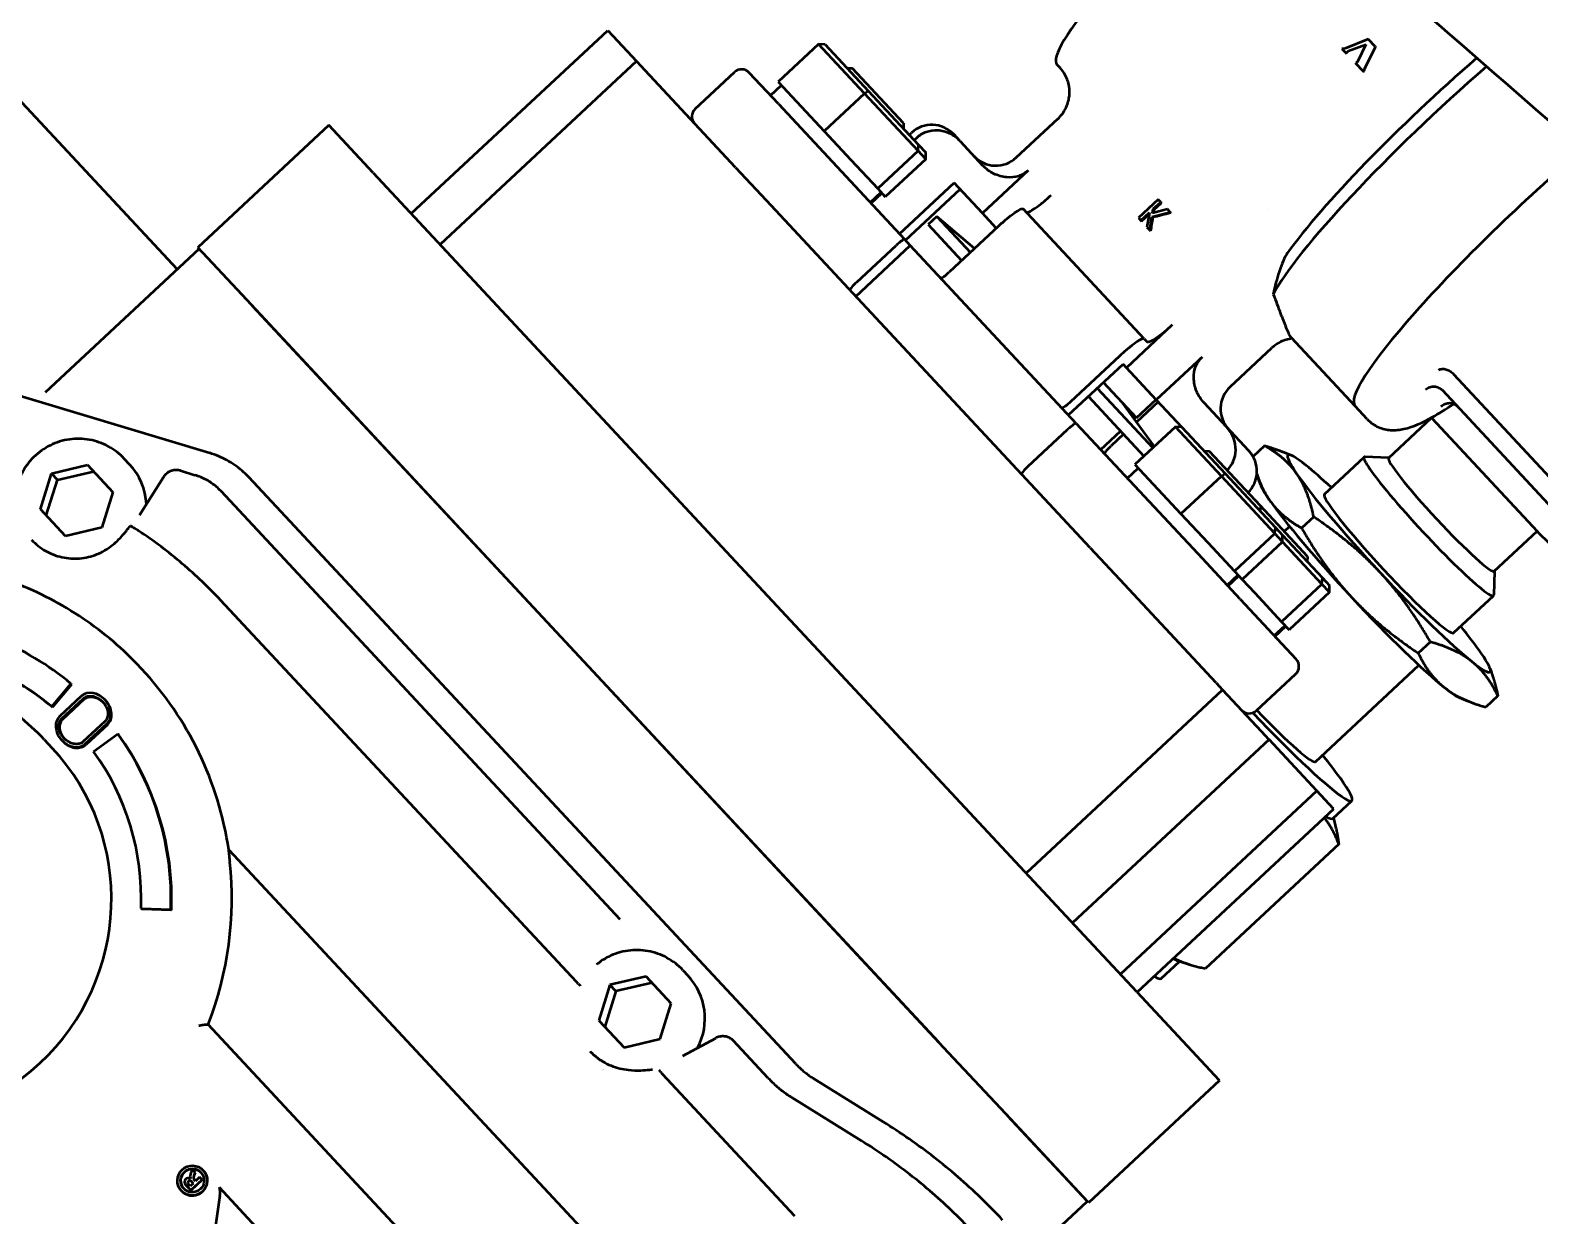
# Model space of a CAD drawing. Header units: inches. Extents: x 11 to 1621, y 11 to 1332.
# Drawn here: x 1209.708 to 1213.689, y 314.554 to 317.681 of the extents above; entities that cross this region are included whole.
import ezdxf

# ---------------------------------------------------------------- set-up
doc = ezdxf.new("R2010")
doc.units = ezdxf.units.IN
doc.header["$LTSCALE"] = 48
doc.header["$MEASUREMENT"] = 0
doc.layers.add('Visible (ANSI)', color=7, linetype='Continuous', lineweight=50)

msp = doc.modelspace()

# ---------------------------------------------------------------- linework, layer by layer
at = {"layer": 'Visible (ANSI)'}
for p, q in [((1210.095459, 317.050937), (1209.313692, 317.88928)), ((1210.712664, 317.197251), (1211.230946, 317.680557)), ((1211.230946, 317.680557), (1211.244599, 317.665916)), ((1211.244599, 317.665916), (1211.306938, 317.599066)), ((1211.786727, 317.644512), (1211.680191, 317.545166)), ((1211.908114, 317.51434), (1211.786727, 317.644512)), ((1211.803959, 317.643352), (1211.786727, 317.644512)), ((1211.803959, 317.643352), (1211.917967, 317.521093)), ((1213.175555, 317.632701), (1213.167362, 317.632319)), ((1213.167362, 317.632319), (1213.178663, 317.620199)), ((1213.236527, 317.657718), (1213.175555, 317.632701)), ((1213.178663, 317.620199), (1213.184827, 317.626454)), ((1213.184827, 317.626454), (1213.230022, 317.643427)), ((1213.184827, 317.626454), (1213.185272, 317.625977)), ((1213.230022, 317.643427), (1213.209153, 317.599215)), ((1213.227474, 317.579756), (1213.256039, 317.636794)), ((1213.256039, 317.636794), (1213.236527, 317.657718)), ((1213.256039, 317.636794), (1213.256215, 317.636605)), ((1211.306938, 317.599066), (1210.788656, 317.11576)), ((1211.306938, 317.599066), (1211.318239, 317.586947)), ((1211.568245, 317.318848), (1211.318239, 317.586947)), ((1212.424092, 317.581593), (1212.416106, 317.590157)), ((1213.178663, 317.620199), (1213.179189, 317.619636)), ((1213.202439, 317.594703), (1213.22298, 317.572676)), ((1213.204553, 317.595888), (1213.203672, 317.595852)), ((1213.205339, 317.595895), (1213.204553, 317.595888)), ((1213.20703, 317.597057), (1213.205339, 317.595895)), ((1213.208143, 317.598001), (1213.20703, 317.597057)), ((1213.209153, 317.599215), (1213.208143, 317.598001)), ((1211.461457, 317.473774), (1211.565113, 317.570435)), ((1211.681105, 317.486459), (1211.604064, 317.569075)), ((1211.876796, 317.579675), (1211.862885, 317.580161)), ((1212.011048, 317.435708), (1211.876796, 317.579675)), ((1212.424092, 317.581592), (1212.424092, 317.581593)), ((1213.22298, 317.572676), (1213.223506, 317.572112)), ((1213.225782, 317.574286), (1213.227474, 317.579756)), ((1213.225782, 317.574286), (1213.226277, 317.573755)), ((1213.227474, 317.579756), (1213.227925, 317.579273)), ((1211.66025, 317.508823), (1211.689043, 317.535673)), ((1211.680191, 317.545166), (1211.740885, 317.48008)), ((1211.908114, 317.51434), (1211.801579, 317.414994)), ((1211.908114, 317.51434), (1211.917967, 317.521093)), ((1212.049473, 317.362752), (1211.908114, 317.51434)), ((1211.917967, 317.521093), (1212.050732, 317.37872)), ((1211.681105, 317.486459), (1212.013863, 317.12962)), ((1211.740885, 317.48008), (1211.801579, 317.414994)), ((1210.495293, 317.430353), (1210.149771, 317.108149)), ((1210.612021, 317.305178), (1210.495293, 317.430353)), ((1212.011048, 317.435708), (1212.010562, 317.421797)), ((1212.308273, 317.344997), (1212.418492, 317.447778)), ((1212.418455, 317.447744), (1212.418451, 317.447741)), ((1211.801579, 317.414994), (1211.872258, 317.3392)), ((1212.026238, 317.404986), (1212.031997, 317.410356)), ((1212.044829, 317.396595), (1212.03907, 317.391225)), ((1212.160184, 317.388347), (1212.143284, 317.40647)), ((1212.160184, 317.388347), (1212.219668, 317.324558)), ((1212.049473, 317.362752), (1211.942937, 317.263406)), ((1212.049473, 317.362752), (1212.050732, 317.37872)), ((1212.069444, 317.341335), (1212.049473, 317.362752)), ((1212.050732, 317.37872), (1212.069489, 317.358605)), ((1212.069444, 317.341335), (1212.069489, 317.358605)), ((1211.568245, 317.318848), (1211.661797, 317.218526)), ((1211.872258, 317.3392), (1211.942937, 317.263406)), ((1212.069444, 317.341335), (1211.962908, 317.241989)), ((1212.339787, 317.311201), (1212.218855, 317.19843)), ((1210.612021, 317.305178), (1212.475465, 315.306879)), ((1212.000233, 317.144236), (1212.1442, 317.278487)), ((1212.218855, 317.19843), (1212.1442, 317.278487)), ((1211.923233, 317.226808), (1211.952026, 317.253659)), ((1211.953263, 317.252333), (1211.924469, 317.225482)), ((1211.925263, 317.224631), (1211.954056, 317.251482)), ((1211.942937, 317.263406), (1211.962908, 317.241989)), ((1212.015977, 317.127352), (1212.159945, 317.261603)), ((1212.682733, 317.2349), (1212.630357, 317.186059)), ((1212.689246, 317.227915), (1212.682733, 317.2349)), ((1212.503608, 316.315794), (1211.661797, 317.218526)), ((1212.098812, 317.190045), (1212.075777, 317.168565)), ((1212.098812, 317.190045), (1212.187286, 317.095168)), ((1212.198201, 317.105346), (1212.098812, 317.190045)), ((1212.255677, 317.158944), (1212.218855, 317.19843)), ((1212.646075, 316.867293), (1212.326627, 317.209859)), ((1212.63687, 317.179074), (1212.659536, 317.20021)), ((1212.638637, 317.17718), (1212.658822, 317.196002)), ((1212.659536, 317.20021), (1212.653011, 317.161765)), ((1212.660657, 317.153566), (1212.66617, 317.188797)), ((1212.66617, 317.188797), (1212.714165, 317.201192)), ((1212.66617, 317.188797), (1212.667923, 317.186918)), ((1212.667742, 317.198779), (1212.669643, 317.209636)), ((1212.706803, 317.209088), (1212.667742, 317.198779)), ((1212.669643, 317.209636), (1212.689246, 317.227915)), ((1212.669643, 317.209636), (1212.67141, 317.207741)), ((1212.67141, 317.207741), (1212.691012, 317.226021)), ((1212.689246, 317.227915), (1212.691012, 317.226021)), ((1212.714165, 317.201192), (1212.706803, 317.209088)), ((1212.714165, 317.201192), (1212.715987, 317.199239)), ((1212.973023, 317.207379), (1212.973015, 317.207388)), ((1212.075777, 317.168565), (1212.164251, 317.073688)), ((1212.261435, 317.164314), (1212.131865, 317.043487)), ((1212.630357, 317.186059), (1212.63687, 317.179074)), ((1212.63687, 317.179074), (1212.638637, 317.17718)), ((1212.653011, 317.161765), (1212.660657, 317.153566)), ((1212.660657, 317.153566), (1212.66247, 317.151622)), ((1211.884965, 316.979207), (1212.028933, 317.113459)), ((1211.887597, 317.016794), (1211.991254, 317.113455)), ((1212.028933, 317.113459), (1212.013863, 317.12962)), ((1212.466413, 316.644319), (1212.028933, 317.113459)), ((1209.747947, 316.726877), (1210.153046, 317.104637)), ((1210.2665, 316.982974), (1210.149771, 317.108149)), ((1212.129943, 314.984675), (1210.2665, 316.982974)), ((1210.29312, 316.954426), (1212.103322, 315.013222)), ((1212.719726, 316.903767), (1212.598793, 316.790996)), ((1212.646075, 316.867293), (1212.653906, 316.858895)), ((1212.87213, 316.740334), (1212.982268, 316.84304)), ((1212.982313, 316.843081), (1212.98231, 316.843078)), ((1213.201903, 316.689765), (1213.034194, 316.869611)), ((1209.351513, 316.816427), (1210.18123, 316.566136)), ((1212.4459, 316.666316), (1212.589867, 316.800568)), ((1212.580883, 316.821748), (1212.451312, 316.700922)), ((1212.598793, 316.790996), (1212.589867, 316.800568)), ((1212.677626, 316.706458), (1212.598793, 316.790996)), ((1212.798559, 316.819229), (1212.677626, 316.706458)), ((1212.62553, 316.658414), (1212.538039, 316.752237)), ((1213.461573, 316.774364), (1213.775701, 316.437503)), ((1212.498442, 316.715312), (1212.645121, 316.558018)), ((1212.521476, 316.736793), (1212.668156, 316.579498)), ((1213.746406, 316.394495), (1213.432278, 316.731356)), ((1212.585255, 316.701604), (1212.672447, 316.583501)), ((1212.682861, 316.700845), (1212.625385, 316.647248)), ((1212.62553, 316.658414), (1212.677359, 316.706745)), ((1212.677626, 316.706458), (1212.74514, 316.634059)), ((1212.862988, 316.634682), (1212.803504, 316.698471)), ((1213.233848, 316.655508), (1213.201903, 316.689765)), ((1212.466413, 316.644319), (1212.799171, 316.28748)), ((1212.618555, 316.656498), (1212.623242, 316.660869)), ((1212.727908, 316.635219), (1212.621373, 316.535872)), ((1212.849296, 316.505047), (1212.727908, 316.635219)), ((1212.74514, 316.634059), (1212.727908, 316.635219)), ((1212.74514, 316.634059), (1212.859148, 316.5118)), ((1212.921944, 316.57146), (1212.862988, 316.634682)), ((1213.290553, 316.553024), (1213.403669, 316.658506)), ((1213.403938, 316.658217), (1213.681927, 316.36011)), ((1212.340148, 316.531493), (1212.443804, 316.628154)), ((1212.531103, 316.574948), (1212.583644, 316.623943)), ((1212.591435, 316.615589), (1212.559049, 316.585388)), ((1212.817977, 316.570382), (1212.804066, 316.570868)), ((1212.952229, 316.426414), (1212.817977, 316.570382)), ((1212.963209, 316.585302), (1212.932705, 316.556857)), ((1213.033878, 316.559578), (1213.010213, 316.569355)), ((1213.120862, 316.457408), (1213.225942, 316.555397)), ((1213.291094, 316.553529), (1213.227886, 316.555966)), ((1209.734557, 316.418197), (1209.763621, 316.512013)), ((1209.763621, 316.512013), (1209.859236, 316.534462)), ((1209.763621, 316.512013), (1209.779392, 316.495101)), ((1209.779392, 316.495101), (1209.875007, 316.51755)), ((1209.859236, 316.534462), (1209.925788, 316.463094)), ((1209.970068, 316.535968), (1209.956049, 316.551001)), ((1210.104016, 316.519516), (1210.142208, 316.507995)), ((1212.601431, 316.49953), (1212.630225, 316.52638)), ((1212.621373, 316.535872), (1212.682066, 316.470787)), ((1212.849296, 316.505047), (1212.859148, 316.5118)), ((1212.859148, 316.5118), (1212.991913, 316.369427)), ((1209.750328, 316.401284), (1209.779392, 316.495101)), ((1209.995941, 316.401829), (1210.059264, 316.502686)), ((1211.726821, 314.955151), (1210.284365, 316.501995)), ((1212.849296, 316.505047), (1212.74276, 316.405701)), ((1212.990654, 316.353459), (1212.849296, 316.505047)), ((1212.952138, 316.483354), (1212.944035, 316.507643)), ((1209.925788, 316.463094), (1209.896724, 316.369278)), ((1211.251649, 315.349255), (1210.211007, 316.465207)), ((1212.682066, 316.470787), (1212.74276, 316.405701)), ((1209.801109, 316.346829), (1209.734557, 316.418197)), ((1212.74276, 316.405701), (1212.813439, 316.329907)), ((1212.952229, 316.426414), (1212.951743, 316.412504)), ((1213.076138, 316.293539), (1212.952229, 316.426414)), ((1213.092758, 316.397738), (1213.060955, 316.368082)), ((1209.896724, 316.369278), (1209.801109, 316.346829)), ((1212.990654, 316.353459), (1212.884118, 316.254112)), ((1212.990654, 316.353459), (1212.991913, 316.369427)), ((1213.010625, 316.332042), (1212.990654, 316.353459)), ((1212.991913, 316.369427), (1213.01067, 316.349312)), ((1213.015205, 316.358881), (1213.02935, 316.372072)), ((1213.569081, 316.254339), (1213.682197, 316.359821)), ((1212.503608, 316.315794), (1212.593851, 316.21902)), ((1212.813439, 316.329907), (1212.884118, 316.254112)), ((1213.010625, 316.332042), (1212.904089, 316.232696)), ((1213.010625, 316.332042), (1213.01067, 316.349312)), ((1213.114563, 316.220583), (1213.010625, 316.332042)), ((1213.01067, 316.349312), (1213.115822, 316.236551)), ((1212.898584, 316.180872), (1212.799171, 316.28748)), ((1213.076138, 316.293539), (1213.075652, 316.279628)), ((1212.864414, 316.217515), (1212.893207, 316.244366)), ((1212.894444, 316.24304), (1212.86565, 316.216189)), ((1212.866444, 316.215338), (1212.895237, 316.242189)), ((1212.884118, 316.254112), (1212.904089, 316.232696)), ((1213.114563, 316.220583), (1213.115822, 316.236551)), ((1213.115822, 316.236551), (1213.134579, 316.216436)), ((1213.569622, 316.254844), (1213.567644, 316.19162)), ((1212.835111, 315.9603), (1212.593851, 316.21902)), ((1212.904089, 316.232696), (1212.937348, 316.197031)), ((1212.937348, 316.197031), (1213.008027, 316.121236)), ((1213.114563, 316.220583), (1213.008027, 316.121236)), ((1213.134534, 316.199166), (1213.027998, 316.09982)), ((1213.134534, 316.199166), (1213.114563, 316.220583)), ((1213.134534, 316.199166), (1213.134579, 316.216436)), ((1211.148618, 315.171104), (1210.210046, 316.1776)), ((1212.898584, 316.180872), (1213.045781, 316.023023)), ((1213.461861, 316.091732), (1213.566942, 316.18972)), ((1213.008027, 316.121236), (1213.027998, 316.09982)), ((1212.988322, 316.084639), (1213.017116, 316.11149)), ((1213.018353, 316.110164), (1212.989559, 316.083313)), ((1212.990353, 316.082462), (1213.019146, 316.109313)), ((1213.400376, 316.067858), (1213.368574, 316.038201)), ((1210.001482, 315.997164), (1209.99973, 315.999044)), ((1213.046539, 316.02221), (1213.045781, 316.023023)), ((1213.097505, 315.751964), (1213.370349, 316.006395)), ((1213.557714, 315.997832), (1213.565817, 315.973543)), ((1209.764664, 315.897441), (1209.815333, 315.957699)), ((1209.817085, 315.95582), (1209.766416, 315.895562)), ((1209.815333, 315.957699), (1209.817085, 315.95582)), ((1212.835111, 315.9603), (1212.852608, 315.941537)), ((1212.941522, 315.886598), (1213.045178, 315.98326)), ((1209.78714, 315.872951), (1209.843476, 315.925485)), ((1209.791049, 315.865607), (1209.848085, 315.918799)), ((1209.849837, 315.916919), (1209.792801, 315.863728)), ((1209.848085, 315.918799), (1209.849837, 315.916919)), ((1209.906881, 315.913286), (1209.905129, 315.915165)), ((1212.334326, 315.458231), (1212.852608, 315.941537)), ((1212.852608, 315.941537), (1212.95434, 315.832443)), ((1213.475974, 315.921609), (1213.499639, 315.911831)), ((1213.578446, 315.925541), (1213.546643, 315.895884)), ((1209.764664, 315.897441), (1209.766416, 315.895562)), ((1209.791049, 315.865607), (1209.792801, 315.863728)), ((1209.904786, 315.858017), (1209.847879, 315.804912)), ((1209.854065, 315.799681), (1209.909574, 315.851449)), ((1209.911326, 315.84957), (1209.855817, 315.797802)), ((1209.909574, 315.851449), (1209.911326, 315.84957)), ((1209.744849, 315.810549), (1209.765877, 315.787999)), ((1209.790812, 315.808563), (1209.792564, 315.806683)), ((1209.854065, 315.799681), (1209.855817, 315.797802)), ((1209.874968, 315.779154), (1209.938614, 315.825497)), ((1209.938614, 315.825497), (1209.940366, 315.823617)), ((1212.975086, 315.810196), (1212.456804, 315.32689)), ((1212.95434, 315.832443), (1212.97441, 315.810921)), ((1212.975086, 315.810196), (1212.97441, 315.810921)), ((1213.101104, 315.675058), (1212.975086, 315.810196)), ((1213.101104, 315.675058), (1212.582822, 315.191752)), ((1213.144994, 315.627992), (1213.101104, 315.675058)), ((1213.14313, 315.60223), (1213.193411, 315.649117)), ((1212.627158, 315.144208), (1213.14544, 315.627514)), ((1213.144931, 315.603909), (1213.151484, 315.576321)), ((1213.144994, 315.627992), (1213.14544, 315.627514)), ((1210.231351, 315.51975), (1211.970234, 313.655026)), ((1213.158919, 315.534326), (1212.807519, 315.206639)), ((1210.000098, 315.364848), (1210.00185, 315.362968)), ((1210.000098, 315.364848), (1210.078465, 315.362448)), ((1210.080218, 315.360569), (1210.00185, 315.362968)), ((1210.078465, 315.362448), (1210.080218, 315.360569)), ((1211.263915, 315.336101), (1211.251649, 315.349255)), ((1212.626091, 315.145352), (1212.475465, 315.306879)), ((1211.428875, 315.202499), (1211.442894, 315.187466)), ((1212.6906, 315.180238), (1212.739081, 315.225447)), ((1212.734381, 315.226917), (1212.766144, 315.216986)), ((1211.236448, 315.163509), (1211.207385, 315.069695)), ((1211.332061, 315.185957), (1211.236448, 315.163509)), ((1211.252219, 315.146597), (1211.236448, 315.163509)), ((1211.347832, 315.169045), (1211.252219, 315.146597)), ((1211.398611, 315.114592), (1211.332061, 315.185957)), ((1211.252219, 315.146597), (1211.223156, 315.052783)), ((1212.626091, 315.145352), (1212.843381, 314.912337)), ((1211.369548, 315.020778), (1211.398611, 315.114592)), ((1211.892745, 313.218576), (1210.17679, 315.058712)), ((1211.207385, 315.069695), (1211.273935, 314.99833)), ((1211.273935, 314.99833), (1211.369548, 315.020778)), ((1211.428643, 314.976708), (1211.515708, 315.02324)), ((1211.653463, 314.918362), (1211.562911, 315.015468)), ((1212.28057, 314.823148), (1212.129943, 314.984675)), ((1211.374502, 314.928874), (1211.723637, 314.554472)), ((1211.773981, 314.916363), (1211.957557, 314.802202)), ((1212.844529, 314.911106), (1212.499008, 314.588902)), ((1212.844529, 314.911106), (1212.843381, 314.912337)), ((1211.716365, 314.866628), (1211.899941, 314.752466)), ((1212.497859, 314.590133), (1212.28057, 314.823148)), ((1212.284074, 314.81939), (1212.494354, 314.593892)), ((1210.131461, 314.621698), (1210.160941, 314.649189)), ((1210.161117, 314.649001), (1210.131636, 314.62151)), ((1210.132422, 314.645471), (1210.137444, 314.640086)), ((1210.143469, 314.667925), (1210.136422, 314.675482)), ((1210.143792, 314.646005), (1210.139659, 314.650436)), ((1210.143469, 314.667925), (1210.143645, 314.667737)), ((1210.154499, 314.656097), (1210.143792, 314.646005)), ((1210.160941, 314.649189), (1210.154499, 314.656097)), ((1210.161117, 314.649001), (1210.160941, 314.649189)), ((1210.164362, 314.674363), (1210.164537, 314.674176)), ((1210.106403, 314.620316), (1210.106578, 314.620128)), ((1210.117614, 314.636547), (1210.131461, 314.621698)), ((1210.129843, 314.632998), (1210.124248, 314.638999)), ((1210.137444, 314.640086), (1210.129843, 314.632998)), ((1210.131461, 314.621698), (1210.131636, 314.62151)), ((1210.208272, 314.608388), (1210.184335, 314.44472)), ((1210.314545, 314.513312), (1210.206821, 314.628832)), ((1212.362948, 314.46859), (1212.495733, 314.592414)), ((1212.499008, 314.588902), (1212.497859, 314.590133))]:
    msp.add_line(p, q, dxfattribs=at)
for radius in [48.3125, 46.34375, 42.829288, 42.579288, 42.279288]:
    msp.add_circle((1247.196979, 358.380235), radius, dxfattribs=at)
for centre, radius, start, end in [((1247.196979, 358.380235), 50.625, 226.945601, 234.5628914), ((1247.196979, 358.380235), 50.62647, 227.1508028, 234.5630497), ((1247.196979, 358.380235), 51.6875, 226.9055918, 234.6749842), ((1211.583909, 317.550279), 0.027559, 43, 133), ((1211.480252, 317.453618), 0.027559, 133, 223), ((1212.085698, 317.352769), 0.07874, 43, 133), ((1212.254572, 317.402584), 0.07874, 223, 313), ((1212.92583, 316.682747), 0.07874, 133, 223), ((1212.864357, 316.517759), 0.07874, 314.432544, 43), ((1213.026383, 316.003415), 0.027559, 313, 43), ((1212.922727, 315.906754), 0.027559, 223, 313)]:
    msp.add_arc(centre, radius, start, end, dxfattribs=at)
for centre, major_axis, ratio, start_param, end_param in [((1212.891198, 318.033187), (-0.475092, -0.44303), 0.13052619, 4.56932724, 6.28318531), ((1213.452893, 317.430843), (0.475092, 0.44303), 0.13052619, 1.30307097, 2.56237613), ((1213.479514, 317.402296), (-0.503885, -0.469881), 0.13052619, 4.45497705, 5.92604069), ((1213.223651, 317.574763), (-0.000671, -0.002087), 0.99555668, 0, 1.65411867), ((1213.705789, 317.159645), (-0.503885, -0.469881), 0.13052619, 4.40185872, 6.28318531), ((1213.705789, 317.159645), (-0.503885, -0.469881), 0.13052619, 4.40185872, 6.28318531), ((1212.824056, 317.015558), (1.733513, 0.434332), 0.11446195, 1.60448149, 1.63227825), ((1212.70493, 317.149652), (0.115393, 0.670897), 0.06317332, 1.49497394, 1.5075119), ((1212.763802, 317.086826), (0.157015, 1.061421), 0.10236949, 1.49150932, 1.5248609), ((1211.993707, 317.110824), (0.020155, 0.018795), 0.13052619, 0, 1.57079633), ((1211.890051, 317.014163), (-0.020155, -0.018795), 0.13052619, 4.71238898, 6.28318531), ((1212.446258, 316.625523), (0.020155, 0.018795), 0.13052619, 0, 1.57079633), ((1213.407354, 316.661402), (0.03751, -0.040224), 0.08492035, 4.68610738, 4.71238898), ((1213.291362, 316.27457), (-0.266406, 0.285685), 0.08492035, 5.75958653, 6.80678408), ((1213.396442, 316.372559), (-0.1705, 0.182838), 0.08492035, 6.19785357, 9.51010969), ((1213.429817, 316.403682), (-0.139264, 0.149342), 0.08492035, 0, 3.14159265), ((1209.847696, 316.421854), (0.122372, 0.114114), 0.99144486, 5.58262456, 6.28318531), ((1212.342601, 316.528862), (-0.020155, -0.018795), 0.13052619, 4.71238898, 6.28318531), ((1213.291362, 316.27457), (-0.266406, 0.285685), 0.08492035, 5.40688725, 5.75958653), ((1213.21849, 316.206616), (-0.266406, 0.285685), 0.08492035, 0.18380571, 0.52359878), ((1213.291362, 316.27457), (0.266406, -0.285685), 0.08492035, 3.66519143, 4.71238898), ((1213.21849, 316.206616), (-0.266406, 0.285685), 0.08492035, 0.52359878, 1.57079633), ((1213.291362, 316.27457), (-0.1705, 0.182838), 0.08492035, 0, 3.14159265), ((1213.685343, 316.363296), (0.03751, -0.040224), 0.08492035, 4.71238898, 5.75958653), ((1213.291362, 316.27457), (0.266406, -0.285685), 0.08492035, 4.71238898, 5.75958653), ((1213.21849, 316.206616), (-0.266406, 0.285685), 0.08492035, 1.57079633, 2.61799388), ((1209.333976, 315.385244), (0.547076, 0.510156), 0.99144486, 0.12217305, 0.43633231), ((1213.291362, 316.27457), (-0.266406, 0.285685), 0.08492035, 3.66519143, 4.01789071), ((1213.291362, 316.27457), (0.266406, -0.285685), 0.08492035, 5.75958653, 6.80678408), ((1209.333976, 315.385244), (0.489489, 0.456456), 0.99144486, 0.12217305, 0.43633231), ((1209.335728, 315.383365), (0.489489, 0.456456), 0.99144486, 0.12217305, 0.43633231), ((1209.339233, 315.379607), (0.662249, 0.617558), 0.99144486, 5.68451725, 6.28318531), ((1209.876098, 315.888998), (-0.034521, 0.034751), 0.79756308, 4.67368129, 6.21734593), ((1209.877001, 315.88803), (-0.032258, 0.036861), 0.79756308, 3.15238793, 4.75109667), ((1213.21849, 316.206616), (0.266406, -0.285685), 0.08492035, 5.75958653, 6.09937959), ((1209.878753, 315.886151), (-0.032258, 0.036861), 0.79756308, 3.15238793, 4.75109667), ((1212.927006, 315.934803), (0.266406, -0.285685), 0.08492035, 4.82265979, 7.15948337), ((1212.927006, 315.934803), (0.1705, -0.182838), 0.08492035, 4.89400286, 6.28318531), ((1209.81894, 315.835697), (-0.032258, 0.036861), 0.79756308, 6.26774272, 7.89268932), ((1209.819845, 315.834727), (-0.034521, 0.034751), 0.7975631, 1.53200562, 3.13079937), ((1209.821598, 315.832848), (-0.034521, 0.034751), 0.7975631, 1.53200562, 3.13079937), ((1209.333976, 315.385244), (0.547076, 0.510156), 0.99144486, 5.49778714, 6.16101226), ((1209.335728, 315.383365), (0.547076, 0.510156), 0.99144486, 5.49778714, 6.16101226), ((1209.333976, 315.385244), (-0.431902, -0.402755), 0.99144486, 0, 3.14159265), ((1209.333976, 315.385244), (0.489489, 0.456456), 0.99144486, 5.49778714, 6.16101226), ((1212.876725, 315.887915), (0.266406, -0.285685), 0.08492035, 5.98781034, 6.28318531), ((1209.33748, 315.381486), (0.662249, 0.617558), 0.99144486, 5.16218584, 5.64696599), ((1212.474476, 315.512811), (0.266406, -0.285685), 0.08492035, 5.98781034, 6.13502424), ((1211.320521, 315.073352), (0.122372, 0.114114), 0.99144486, 5.05902579, 6.28318531), ((1212.424195, 315.465924), (0.266406, -0.285685), 0.08492035, 5.98781034, 6.28318531), ((1211.299493, 315.095902), (-0.115174, -0.107401), 0.99144486, 0, 0.00002405), ((1211.320521, 315.073352), (-0.122372, -0.114114), 0.99144486, 0.17342022, 0.17348712), ((1210.135558, 314.647152), (0.022737, 0.021203), 0.99144486, 0.00416795, 3.1374247), ((1210.135558, 314.647152), (0.028979, 0.027024), 0.99144486, 3.14159265, 6.28318531), ((1210.12555, 314.643928), (-0.007936, -0.007381), 0.99144489, 4.81972955, 6.28318531), ((1210.125608, 314.642217), (0.008818, 0.008254), 0.99144492, 0.39684615, 1.57079633), ((1210.128597, 314.641904), (-0.004349, -0.002905), 0.99189357, 3.3045792, 6.28318531), ((1210.128772, 314.641716), (0.003826, 0.003568), 0.99144486, 0, 2.97860611), ((1210.150366, 314.66006), (0.015337, 0.014302), 0.99144486, 1.55551718, 2.72120886), ((1210.155112, 314.656343), (-0.015452, -0.005907), 0.99389083, 5.13794773, 6.28318531), ((1210.155287, 314.656156), (-0.012114, -0.011296), 0.99144486, 4.74959276, 5.89483034), ((1210.17298, 314.615865), (0.026537, 0.024746), 0.99144486, 5.31991344, 5.89561957)]:
    msp.add_ellipse(centre, major_axis=major_axis, ratio=ratio, start_param=start_param, end_param=end_param, dxfattribs=at)
for major_axis in [(-0.028979, -0.027024), (-0.022737, -0.021203)]:
    msp.add_ellipse((1210.135382, 314.64734), major_axis=major_axis, ratio=0.99144486, dxfattribs=at)
for points, knots in [([(1211.224017, 320.889046), (1211.607566, 320.431947), (1211.995638, 319.972586), (1212.659118, 319.258634), (1212.928297, 318.99053), (1213.463243, 318.495486), (1213.726499, 318.265433), (1214.321959, 317.74807), (1214.655644, 317.46022), (1215.152567, 316.99892), (1215.318277, 316.839495), (1215.687646, 316.464142), (1215.890184, 316.244176), (1216.229326, 315.839624), (1216.368492, 315.66241), (1216.57506, 315.377967), (1216.645036, 315.277653), (1216.713579, 315.175187)], [0, 0, 0, 0, 4.55194059, 4.55194059, 7.57945591, 7.57945591, 10.38222915, 10.38222915, 13.85463358, 13.85463358, 15.60562098, 15.60562098, 17.80394448, 17.80394448, 19.38597673, 19.38597673, 20.21481685, 20.21481685, 20.21481685, 20.21481685]), ([(1212.774747, 318.274257), (1212.82562, 318.227155), (1212.876586, 318.180482), (1213.237801, 317.852679), (1213.550235, 317.584647), (1214.187593, 317.029442), (1214.511994, 316.742175), (1215.061691, 316.207678), (1215.291595, 315.968288), (1215.646123, 315.557661), (1215.775964, 315.397644), (1216.013541, 315.082229), (1216.122303, 314.92815), (1216.272104, 314.700499), (1216.316172, 314.631496), (1216.359382, 314.561699)], [7.56738967, 7.56738967, 7.56738967, 7.56738967, 8.1036812, 8.1036812, 11.36366264, 11.36366264, 14.83606707, 14.83606707, 17.44448539, 17.44448539, 19.00566452, 19.00566452, 20.37682573, 20.37682573, 20.96143669, 20.96143669, 20.96143669, 20.96143669]), ([(1212.418455, 317.447744), (1212.425537, 317.454352), (1212.431919, 317.462433), (1212.441864, 317.480426), (1212.445477, 317.490582), (1212.449229, 317.511614), (1212.449279, 317.522774), (1212.44582, 317.543802), (1212.442253, 317.553964), (1212.433571, 317.570177), (1212.428578, 317.576782), (1212.424092, 317.581592)], [0, 0, 0, 0, 0.08199691, 0.08199691, 0.16609298, 0.16609298, 0.253226308, 0.253226308, 0.339873808, 0.339873808, 0.415491685, 0.415491685, 0.415491685, 0.415491685]), ([(1212.160184, 317.388347), (1212.152798, 317.396268), (1212.14234, 317.40399), (1212.123251, 317.412997), (1212.111314, 317.416101), (1212.09126, 317.417161), (1212.079612, 317.415513), (1212.061476, 317.408964), (1212.05176, 317.403059), (1212.044829, 317.396595)], [-0.309168239, -0.309168239, -0.309168239, -0.309168239, -0.225931358, -0.225931358, -0.147130894, -0.147130894, -0.072218735, -0.072218735, 0, 0, 0, 0]), ([(1212.339787, 317.311201), (1212.333074, 317.304941), (1212.323544, 317.299428), (1212.305193, 317.29338), (1212.293082, 317.292203), (1212.271902, 317.294039), (1212.259092, 317.297769), (1212.238728, 317.307798), (1212.227567, 317.316087), (1212.219668, 317.324558)], [0.635947237, 0.635947237, 0.635947237, 0.635947237, 0.705892069, 0.705892069, 0.783405476, 0.783405476, 0.868663282, 0.868663282, 0.957682418, 0.957682418, 0.957682418, 0.957682418]), ([(1212.334459, 317.201461), (1212.335499, 317.200345), (1212.338561, 317.20074), (1212.346357, 317.204189), (1212.352377, 317.207739), (1212.364208, 317.215929), (1212.371937, 317.221805), (1212.385496, 317.232992), (1212.393565, 317.240073), (1212.400278, 317.246333)], [0.314212056, 0.314212056, 0.314212056, 0.314212056, 0.403231193, 0.403231193, 0.488488999, 0.488488999, 0.566002405, 0.566002405, 0.635947237, 0.635947237, 0.635947237, 0.635947237]), ([(1212.261435, 317.164314), (1212.268367, 317.170777), (1212.276716, 317.178147), (1212.290363, 317.18951), (1212.298021, 317.195437), (1212.309516, 317.203556), (1212.315287, 317.207063), (1212.322765, 317.210507), (1212.325655, 317.210901), (1212.326627, 317.209859)], [0, 0, 0, 0, 0.072218735, 0.072218735, 0.147130894, 0.147130894, 0.225931358, 0.225931358, 0.309168239, 0.309168239, 0.309168239, 0.309168239]), ([(1213.02364, 317.094018), (1213.01576, 317.083058), (1213.00804, 317.063996), (1212.995732, 317.025618), (1212.990573, 317.005706), (1212.985982, 316.985059)], [-0.443786662, -0.443786662, -0.443786662, -0.443786662, -0.212432628, -0.212432628, 0, 0, 0, 0]), ([(1212.109084, 317.027507), (1212.109414, 317.027153), (1212.11041, 317.027302), (1212.11299, 317.028496), (1212.115006, 317.029726), (1212.119025, 317.032565), (1212.121713, 317.034646), (1212.126502, 317.038632), (1212.129432, 317.041219), (1212.131865, 317.043487)], [-0.321660975, -0.321660975, -0.321660975, -0.321660975, -0.293394199, -0.293394199, -0.26598674, -0.26598674, -0.239697108, -0.239697108, -0.214349975, -0.214349975, -0.214349975, -0.214349975]), ([(1212.985982, 316.985058), (1212.992728, 316.967215), (1212.998885, 316.950735), (1213.009891, 316.92193), (1213.014693, 316.909664), (1213.018969, 316.899458)], [-0.383442139, -0.383442139, -0.383442139, -0.383442139, -0.1878388, -0.1878388, 0, 0, 0, 0]), ([(1212.719726, 316.903767), (1212.713012, 316.897507), (1212.704943, 316.890427), (1212.691385, 316.87924), (1212.683655, 316.873364), (1212.671825, 316.865174), (1212.665805, 316.861624), (1212.658009, 316.858174), (1212.654946, 316.85778), (1212.653906, 316.858895)], [0.635947237, 0.635947237, 0.635947237, 0.635947237, 0.705892069, 0.705892069, 0.783405476, 0.783405476, 0.868663282, 0.868663282, 0.957682418, 0.957682418, 0.957682418, 0.957682418]), ([(1213.034195, 316.869615), (1213.033496, 316.870362), (1213.032721, 316.871388), (1213.029239, 316.876738), (1213.025367, 316.884189), (1213.018969, 316.899458)], [0.673048326, 0.673048326, 0.673048326, 0.673048326, 0.732511217, 0.732511217, 0.916373889, 0.916373889, 0.916373889, 0.916373889]), ([(1212.646075, 316.867293), (1212.645103, 316.868336), (1212.642213, 316.867941), (1212.634735, 316.864498), (1212.628964, 316.86099), (1212.617468, 316.852872), (1212.609811, 316.846944), (1212.596163, 316.835582), (1212.587814, 316.828212), (1212.580883, 316.821748)], [0.935875742, 0.935875742, 0.935875742, 0.935875742, 1.019112623, 1.019112623, 1.097913087, 1.097913087, 1.172825246, 1.172825246, 1.245043981, 1.245043981, 1.245043981, 1.245043981]), ([(1213.035718, 316.867977), (1213.025221, 316.866665), (1213.014812, 316.863554), (1212.996856, 316.854772), (1212.988961, 316.849278), (1212.982313, 316.843081)], [0.002807488, 0.002807488, 0.002807488, 0.002807488, 0.087525165, 0.087525165, 0.164453973, 0.164453973, 0.164453973, 0.164453973]), ([(1212.803504, 316.698471), (1212.795605, 316.706942), (1212.788114, 316.718654), (1212.77953, 316.739668), (1212.776702, 316.752706), (1212.776348, 316.773963), (1212.778368, 316.785962), (1212.785681, 316.803847), (1212.791846, 316.812969), (1212.798559, 316.819229)], [-0.957682418, -0.957682418, -0.957682418, -0.957682418, -0.868663282, -0.868663282, -0.783405476, -0.783405476, -0.705892069, -0.705892069, -0.635947237, -0.635947237, -0.635947237, -0.635947237]), ([(1213.422343, 316.784743), (1213.422373, 316.784764), (1213.422404, 316.784785), (1213.42367, 316.78565), (1213.425055, 316.786331), (1213.428075, 316.787342), (1213.429704, 316.787671), (1213.434671, 316.788093), (1213.438208, 316.787715), (1213.445388, 316.785687), (1213.448961, 316.784087), (1213.455723, 316.779858), (1213.458846, 316.777286), (1213.461564, 316.774373), (1213.461569, 316.774369), (1213.461573, 316.774364)], [-0.254637744, -0.254637744, -0.254637744, -0.254637744, -0.254225765, -0.254225765, -0.237355132, -0.237355132, -0.220510331, -0.220510331, -0.188784196, -0.188784196, -0.157802983, -0.157802983, -0.127196878, -0.127196878, -0.127149605, -0.127149605, -0.127149605, -0.127149605]), ([(1213.387344, 316.73336), (1213.387383, 316.733395), (1213.387423, 316.73343), (1213.389095, 316.73489), (1213.390874, 316.736149), (1213.394665, 316.738292), (1213.396669, 316.739173), (1213.402673, 316.741117), (1213.406823, 316.741639), (1213.415019, 316.741102), (1213.418989, 316.740085), (1213.426289, 316.736647), (1213.42955, 316.734278), (1213.432269, 316.731365), (1213.432274, 316.731361), (1213.432278, 316.731356)], [-0.000411925, -0.000411925, -0.000411925, -0.000411925, 0, 0, 0.016868419, 0.016868419, 0.03371101, 0.03371101, 0.065432981, 0.065432981, 0.096410129, 0.096410129, 0.127012218, 0.127012218, 0.127059485, 0.127059485, 0.127059485, 0.127059485]), ([(1212.451312, 316.700922), (1212.448879, 316.698653), (1212.445949, 316.696067), (1212.44116, 316.69208), (1212.438473, 316.69), (1212.434454, 316.68716), (1212.432438, 316.685931), (1212.429858, 316.684736), (1212.428862, 316.684588), (1212.428531, 316.684942)], [0.214349975, 0.214349975, 0.214349975, 0.214349975, 0.239697108, 0.239697108, 0.26598674, 0.26598674, 0.293394199, 0.293394199, 0.321660975, 0.321660975, 0.321660975, 0.321660975]), ([(1213.233848, 316.655508), (1213.242511, 316.646218), (1213.253171, 316.639074), (1213.274943, 316.629458), (1213.285746, 316.627442), (1213.309079, 316.625642), (1213.3201, 316.62727), (1213.357429, 316.635352), (1213.379164, 316.646121), (1213.422829, 316.670254), (1213.441828, 316.681941), (1213.462295, 316.695476)], [0, 0, 0, 0, 0.05580262, 0.05580262, 0.119407154, 0.119407154, 0.215687733, 0.215687733, 0.480147349, 0.480147349, 0.661243471, 0.661243471, 0.661243471, 0.661243471]), ([(1213.4287, 316.68901), (1213.428738, 316.689048), (1213.428776, 316.689085), (1213.430364, 316.690634), (1213.432061, 316.691981), (1213.435691, 316.694297), (1213.437617, 316.695261), (1213.443403, 316.697439), (1213.447422, 316.698101), (1213.455401, 316.697797), (1213.459286, 316.696872), (1213.46647, 316.693558), (1213.469701, 316.691221), (1213.47242, 316.688308), (1213.472425, 316.688304), (1213.472429, 316.688299)], [-0.254637744, -0.254637744, -0.254637744, -0.254637744, -0.254225765, -0.254225765, -0.237355132, -0.237355132, -0.220510331, -0.220510331, -0.188784196, -0.188784196, -0.157802983, -0.157802983, -0.127196878, -0.127196878, -0.127149605, -0.127149605, -0.127149605, -0.127149605]), ([(1212.864587, 316.520398), (1212.870987, 316.526764), (1212.876931, 316.535369), (1212.884467, 316.552411), (1212.886924, 316.563916), (1212.887266, 316.583995), (1212.885002, 316.596119), (1212.877348, 316.61579), (1212.870375, 316.626761), (1212.862988, 316.634682)], [0.004943741, 0.004943741, 0.004943741, 0.004943741, 0.072218735, 0.072218735, 0.147130894, 0.147130894, 0.225931358, 0.225931358, 0.309168239, 0.309168239, 0.309168239, 0.309168239]), ([(1209.956049, 316.551001), (1209.943976, 316.563949), (1209.929804, 316.574935), (1209.898694, 316.591886), (1209.881759, 316.597843), (1209.846824, 316.604137), (1209.828829, 316.604463), (1209.793586, 316.599448), (1209.776346, 316.594096), (1209.744366, 316.578249), (1209.729636, 316.567748), (1209.704189, 316.542653), (1209.693478, 316.528062), (1209.682634, 316.506912), (1209.68022, 316.501522), (1209.678096, 316.496021)], [4.71238898, 4.71238898, 4.71238898, 4.71238898, 5.03124213, 5.03124213, 5.35032609, 5.35032609, 5.67000512, 5.67000512, 5.99039925, 5.99039925, 6.3113468, 6.3113468, 6.63247646, 6.63247646, 6.73847344, 6.73847344, 6.73847344, 6.73847344]), ([(1210.284365, 316.501995), (1210.278781, 316.507983), (1210.272882, 316.513675), (1210.260514, 316.524407), (1210.254046, 316.529446), (1210.240613, 316.538817), (1210.233648, 316.543148), (1210.219298, 316.551055), (1210.211913, 316.554631), (1210.196804, 316.560987), (1210.189081, 316.563768), (1210.18123, 316.566136)], [4.71238898, 4.71238898, 4.71238898, 4.71238898, 4.817108736, 4.817108736, 4.921828491, 4.921828491, 5.026548246, 5.026548246, 5.131268001, 5.131268001, 5.235987756, 5.235987756, 5.235987756, 5.235987756]), ([(1212.541519, 316.563778), (1212.541189, 316.564132), (1212.541406, 316.565115), (1212.542778, 316.567606), (1212.544145, 316.569531), (1212.547258, 316.573342), (1212.549521, 316.575878), (1212.553832, 316.580377), (1212.556616, 316.58312), (1212.559049, 316.585388)], [0.107038976, 0.107038976, 0.107038976, 0.107038976, 0.135305752, 0.135305752, 0.162713211, 0.162713211, 0.189002843, 0.189002843, 0.214349975, 0.214349975, 0.214349975, 0.214349975]), ([(1210.104016, 316.519516), (1210.100731, 316.520507), (1210.097316, 316.521063), (1210.090463, 316.521273), (1210.087024, 316.520927), (1210.080357, 316.519361), (1210.077127, 316.518142), (1210.071091, 316.514916), (1210.068285, 316.51291), (1210.063281, 316.508243), (1210.061084, 316.505584), (1210.059264, 316.502686)], [5.23598776, 5.23598776, 5.23598776, 5.23598776, 5.49778714, 5.49778714, 5.75958653, 5.75958653, 6.02138592, 6.02138592, 6.28318531, 6.28318531, 6.54498469, 6.54498469, 6.54498469, 6.54498469]), ([(1210.211007, 316.465207), (1210.207282, 316.469201), (1210.203346, 316.472999), (1210.195095, 316.480159), (1210.19078, 316.483521), (1210.181818, 316.489772), (1210.177172, 316.492661), (1210.1676, 316.497936), (1210.162674, 316.500321), (1210.152596, 316.504561), (1210.147444, 316.506415), (1210.142208, 316.507995)], [4.71238898, 4.71238898, 4.71238898, 4.71238898, 4.817108736, 4.817108736, 4.921828491, 4.921828491, 5.026548246, 5.026548246, 5.131268001, 5.131268001, 5.235987756, 5.235987756, 5.235987756, 5.235987756]), ([(1209.924336, 316.322796), (1209.930522, 316.327779), (1209.936501, 316.333194), (1209.947286, 316.344007), (1209.952212, 316.349532), (1209.95845, 316.357112), (1209.960292, 316.359443), (1209.962018, 316.361698)], [0, 0, 0, 0, 0.060530539, 0.060530539, 0.121595553, 0.121595553, 0.149563527, 0.149563527, 0.149563527, 0.149563527]), ([(1209.971994, 316.374146), (1209.972036, 316.374196), (1209.972193, 316.374173), (1209.972946, 316.373891), (1209.973747, 316.373501), (1209.976047, 316.372239), (1209.977455, 316.371427), (1209.98061, 316.369526), (1209.982212, 316.368536), (1209.985596, 316.366392), (1209.987304, 316.365289), (1209.989009, 316.364165)], [-0.0894946722, -0.0894946722, -0.0894946722, -0.0894946722, -0.0751592238, -0.0751592238, -0.0524489699, -0.0524489699, -0.0321494629, -0.0321494629, -0.0156025423, -0.0156025423, -0.0000003255, -0.0000003255, -0.0000003255, -0.0000003255]), ([(1210.210046, 316.1776), (1210.178998, 316.210895), (1210.145123, 316.243311), (1210.072655, 316.304974), (1210.034033, 316.334204), (1209.992194, 316.362061), (1209.990602, 316.363115), (1209.989009, 316.364165)], [3.96514092, 3.96514092, 3.96514092, 3.96514092, 4.315033056, 4.315033056, 4.664925191, 4.664925191, 4.678737423, 4.678737423, 4.678737423, 4.678737423]), ([(1209.711494, 316.337002), (1209.722103, 316.325625), (1209.734442, 316.315864), (1209.761496, 316.300434), (1209.776207, 316.294768), (1209.806704, 316.288038), (1209.822486, 316.286976), (1209.853718, 316.289559), (1209.869165, 316.293205), (1209.898347, 316.304887), (1209.912078, 316.312923), (1209.924336, 316.322796)], [1.57079633, 1.57079633, 1.57079633, 1.57079633, 1.87034584, 1.87034584, 2.16989536, 2.16989536, 2.46944487, 2.46944487, 2.76899438, 2.76899438, 3.0685439, 3.0685439, 3.0685439, 3.0685439]), ([(1209.99973, 315.999044), (1209.953958, 316.048128), (1209.902616, 316.092013), (1209.791355, 316.167195), (1209.73144, 316.198489), (1209.606037, 316.246922), (1209.540552, 316.26406), (1209.407289, 316.283323), (1209.339515, 316.285449), (1209.205064, 316.274585), (1209.138393, 316.261597), (1209.073937, 316.241377)], [4.71238898, 4.71238898, 4.71238898, 4.71238898, 4.93657427, 4.93657427, 5.16075957, 5.16075957, 5.38494486, 5.38494486, 5.60913015, 5.60913015, 5.83331544, 5.83331544, 5.83331544, 5.83331544]), ([(1209.744849, 315.810549), (1209.702242, 315.85624), (1209.652228, 315.895009), (1209.542427, 315.954813), (1209.482655, 315.975827), (1209.359353, 315.998006), (1209.29584, 315.999138), (1209.17146, 315.981399), (1209.110619, 315.962494), (1208.99777, 315.906536), (1208.945792, 315.869465), (1208.856002, 315.780896), (1208.818211, 315.729405), (1208.760696, 315.617231), (1208.740971, 315.556574), (1208.721619, 315.432274), (1208.721965, 315.368659), (1208.742695, 315.244945), (1208.763037, 315.184863), (1208.816298, 315.084389), (1208.846197, 315.04241), (1208.881046, 315.005039)], [4.71238898, 4.71238898, 4.71238898, 4.71238898, 5.03139406, 5.03139406, 5.35059984, 5.35059984, 5.67032244, 5.67032244, 5.99066489, 5.99066489, 6.311486, 6.311486, 6.63246431, 6.63246431, 6.95322031, 6.95322031, 7.2734557, 7.2734557, 7.59307009, 7.59307009, 7.85398163, 7.85398163, 7.85398163, 7.85398163]), ([(1209.848085, 315.918799), (1209.850439, 315.920917), (1209.853253, 315.922572), (1209.859824, 315.924826), (1209.863621, 315.92537), (1209.871721, 315.92502), (1209.876018, 315.924121), (1209.884516, 315.920877), (1209.888712, 315.918533), (1209.894913, 315.913807), (1209.897136, 315.911796), (1209.899172, 315.909618)], [0, 0, 0, 0, 0.00030354202, 0.00030354202, 0.00061946464, 0.00061946464, 0.00093538727, 0.00093538727, 0.0012513099, 0.0012513099, 0.00144457289, 0.00144457289, 0.00144457289, 0.00144457289]), ([(1209.849837, 315.916919), (1209.852191, 315.919038), (1209.855005, 315.920693), (1209.861577, 315.922947), (1209.865374, 315.92349), (1209.873474, 315.923141), (1209.87777, 315.922242), (1209.886268, 315.918998), (1209.890464, 315.916654), (1209.89633, 315.912184), (1209.898252, 315.910486), (1209.900042, 315.90866)], [0, 0, 0, 0, 0.00030354202, 0.00030354202, 0.00061946464, 0.00061946464, 0.00093538727, 0.00093538727, 0.0012513099, 0.0012513099, 0.00141702244, 0.00141702244, 0.00141702244, 0.00141702244]), ([(1209.899172, 315.909618), (1209.901204, 315.907436), (1209.903056, 315.905079), (1209.90734, 315.898565), (1209.909387, 315.894216), (1209.912034, 315.885513), (1209.912632, 315.881165), (1209.912419, 315.87306), (1209.911613, 315.86931), (1209.908908, 315.862911), (1209.907062, 315.860218), (1209.904786, 315.858017)], [0, 0, 0, 0, 0.00019559799, 0.00019559799, 0.0005153376, 0.0005153376, 0.0008350772, 0.0008350772, 0.0011548168, 0.0011548168, 0.00146202621, 0.00146202621, 0.00146202621, 0.00146202621]), ([(1209.796779, 315.81402), (1209.794742, 315.816197), (1209.792884, 315.818551), (1209.788585, 315.825055), (1209.786528, 315.829399), (1209.783862, 315.838096), (1209.783254, 315.842442), (1209.783449, 315.850547), (1209.784247, 315.854299), (1209.786937, 315.860705), (1209.788777, 315.863401), (1209.791049, 315.865607)], [0, 0, 0, 0, 0.00019559799, 0.00019559799, 0.0005153376, 0.0005153376, 0.0008350772, 0.0008350772, 0.0011548168, 0.0011548168, 0.00146202621, 0.00146202621, 0.00146202621, 0.00146202621]), ([(1209.792801, 315.863728), (1209.790529, 315.861522), (1209.788689, 315.858825), (1209.785999, 315.85242), (1209.785202, 315.848668), (1209.785007, 315.840563), (1209.785615, 315.836216), (1209.788281, 315.82752), (1209.790338, 315.823176), (1209.794383, 315.817056), (1209.795922, 315.815053), (1209.797594, 315.813169)], [0, 0, 0, 0, 0.00030354202, 0.00030354202, 0.00061946464, 0.00061946464, 0.00093538727, 0.00093538727, 0.0012513099, 0.0012513099, 0.00141451934, 0.00141451934, 0.00141451934, 0.00141451934]), ([(1209.847879, 315.804912), (1209.845528, 315.802791), (1209.842717, 315.801132), (1209.836148, 315.798868), (1209.832352, 315.798319), (1209.824251, 315.798658), (1209.819954, 315.79955), (1209.811451, 315.802782), (1209.807251, 315.80512), (1209.801044, 315.809837), (1209.798817, 315.811845), (1209.796779, 315.81402)], [0, 0, 0, 0, 0.00030354202, 0.00030354202, 0.00061946464, 0.00061946464, 0.00093538727, 0.00093538727, 0.0012513099, 0.0012513099, 0.00144457289, 0.00144457289, 0.00144457289, 0.00144457289]), ([(1210.231351, 315.51975), (1210.231241, 315.519868), (1210.231163, 315.51978), (1210.231067, 315.51923), (1210.23105, 315.518769), (1210.231076, 315.516958), (1210.231197, 315.515169), (1210.231619, 315.510026), (1210.232035, 315.505897), (1210.232958, 315.49711), (1210.233467, 315.492444), (1210.233947, 315.488102)], [0.205824881, 0.205824881, 0.205824881, 0.205824881, 0.215221093, 0.215221093, 0.224617304, 0.224617304, 0.243409727, 0.243409727, 0.276878183, 0.276878183, 0.310346639, 0.310346639, 0.310346639, 0.310346639]), ([(1211.428875, 315.202499), (1211.416801, 315.215447), (1211.402629, 315.226433), (1211.371519, 315.243384), (1211.354584, 315.249342), (1211.31965, 315.255636), (1211.301654, 315.255961), (1211.266411, 315.250946), (1211.249172, 315.245594), (1211.221827, 315.232044), (1211.211098, 315.225118), (1211.201281, 315.217078)], [4.71238898, 4.71238898, 4.71238898, 4.71238898, 5.03124213, 5.03124213, 5.35032609, 5.35032609, 5.67000512, 5.67000512, 5.99039925, 5.99039925, 6.21838113, 6.21838113, 6.21838113, 6.21838113]), ([(1211.154218, 315.165803), (1211.152895, 315.16691), (1211.151578, 315.168104), (1211.149731, 315.169934), (1211.149167, 315.170516), (1211.148618, 315.171104)], [0.2220018111, 0.2220018111, 0.2220018111, 0.2220018111, 0.2356154016, 0.2356154016, 0.2418083512, 0.2418083512, 0.2418083512, 0.2418083512]), ([(1211.154218, 315.165803), (1211.155382, 315.164835), (1211.156425, 315.1638), (1211.157755, 315.162237), (1211.15814, 315.161744), (1211.158498, 315.161246)], [0, 0, 0, 0, 0.0118767035, 0.0118767035, 0.0172490676, 0.0172490676, 0.0172490676, 0.0172490676]), ([(1210.152222, 315.056194), (1210.15227, 315.056203), (1210.152319, 315.056212), (1210.154311, 315.056588), (1210.156273, 315.056936), (1210.160103, 315.05757), (1210.161972, 315.057857), (1210.166315, 315.058464), (1210.168697, 315.058744), (1210.172474, 315.059058), (1210.173934, 315.05912), (1210.175981, 315.059044), (1210.176595, 315.058922), (1210.17679, 315.058712)], [-0.1721933898, -0.1721933898, -0.1721933898, -0.1721933898, -0.1718184134, -0.1718184134, -0.1567125346, -0.1567125346, -0.1418902288, -0.1418902288, -0.1207682679, -0.1207682679, -0.102689002, -0.102689002, -0.0859092065, -0.0859092065, -0.0859092065, -0.0859092065]), ([(1211.562911, 315.015468), (1211.560567, 315.01798), (1211.557891, 315.020182), (1211.552057, 315.02381), (1211.548901, 315.025236), (1211.542329, 315.027218), (1211.538915, 315.027774), (1211.532061, 315.027984), (1211.528623, 315.027638), (1211.521955, 315.026072), (1211.518726, 315.024853), (1211.515708, 315.02324)], [4.71238898, 4.71238898, 4.71238898, 4.71238898, 4.97418837, 4.97418837, 5.23598776, 5.23598776, 5.49778714, 5.49778714, 5.75958653, 5.75958653, 6.02138592, 6.02138592, 6.02138592, 6.02138592]), ([(1211.184322, 314.988498), (1211.186284, 314.986394), (1211.188305, 314.984344), (1211.192459, 314.980362), (1211.194591, 314.978429), (1211.198961, 314.974684), (1211.201198, 314.972872), (1211.205771, 314.969377), (1211.208107, 314.967692), (1211.212869, 314.964457), (1211.215295, 314.962905), (1211.217764, 314.961422)], [1.570820379, 1.570820379, 1.570820379, 1.570820379, 1.626221042, 1.626221042, 1.681621706, 1.681621706, 1.737022369, 1.737022369, 1.792423032, 1.792423032, 1.847823695, 1.847823695, 1.847823695, 1.847823695]), ([(1211.217764, 314.961422), (1211.23159, 314.953115), (1211.247058, 314.946864), (1211.270046, 314.941269), (1211.277351, 314.939989), (1211.296337, 314.937774), (1211.308136, 314.937594), (1211.326932, 314.938369), (1211.334626, 314.939101), (1211.343939, 314.939983), (1211.346516, 314.94024), (1211.348941, 314.940451)], [0, 0, 0, 0, 0.124156791, 0.124156791, 0.18033745, 0.18033745, 0.272325394, 0.272325394, 0.348034512, 0.348034512, 0.380829585, 0.380829585, 0.380829585, 0.380829585]), ([(1211.369843, 314.934568), (1211.368776, 314.936077), (1211.367632, 314.937323), (1211.366361, 314.93837), (1211.366273, 314.93844), (1211.366186, 314.938509)], [-0.0647177982, -0.0647177982, -0.0647177982, -0.0647177982, -0.0486830326, -0.0486830326, -0.047495252, -0.047495252, -0.047495252, -0.047495252]), ([(1211.726821, 314.955151), (1211.729604, 314.952166), (1211.732467, 314.949254), (1211.738342, 314.943586), (1211.741354, 314.940829), (1211.747521, 314.935478), (1211.750675, 314.932884), (1211.757116, 314.927866), (1211.760403, 314.925441), (1211.767101, 314.920769), (1211.770513, 314.91852), (1211.773981, 314.916363)], [1.570796327, 1.570796327, 1.570796327, 1.570796327, 1.623156204, 1.623156204, 1.675516082, 1.675516082, 1.727875959, 1.727875959, 1.780235837, 1.780235837, 1.832595715, 1.832595715, 1.832595715, 1.832595715]), ([(1211.653463, 314.918362), (1211.657176, 314.914381), (1211.660994, 314.910497), (1211.66883, 314.902937), (1211.672848, 314.89926), (1211.681073, 314.892123), (1211.68528, 314.888663), (1211.693871, 314.881969), (1211.698255, 314.878736), (1211.707189, 314.872503), (1211.711739, 314.869505), (1211.716365, 314.866628)], [1.570796327, 1.570796327, 1.570796327, 1.570796327, 1.623156204, 1.623156204, 1.675516082, 1.675516082, 1.727875959, 1.727875959, 1.780235837, 1.780235837, 1.832595715, 1.832595715, 1.832595715, 1.832595715]), ([(1212.272464, 314.543202), (1212.253876, 314.563136), (1212.234761, 314.582579), (1212.19553, 314.62043), (1212.175414, 314.638837), (1212.134237, 314.674567), (1212.113176, 314.691889), (1212.070166, 314.7254), (1212.048217, 314.741589), (1212.003492, 314.772789), (1211.980716, 314.7878), (1211.957557, 314.802202)], [4.712388982, 4.712388982, 4.712388982, 4.712388982, 4.764748859, 4.764748859, 4.817108737, 4.817108737, 4.869468614, 4.869468614, 4.921828491, 4.921828491, 4.974188368, 4.974188368, 4.974188368, 4.974188368]), ([(1212.199107, 314.506414), (1212.181447, 314.525351), (1212.163287, 314.543822), (1212.126018, 314.579781), (1212.106907, 314.597268), (1212.067789, 314.631212), (1212.04778, 314.647668), (1212.006921, 314.679504), (1211.986069, 314.694883), (1211.94358, 314.724524), (1211.921942, 314.738784), (1211.899941, 314.752466)], [4.712388983, 4.712388983, 4.712388983, 4.712388983, 4.76474886, 4.76474886, 4.817108737, 4.817108737, 4.869468614, 4.869468614, 4.921828491, 4.921828491, 4.974188368, 4.974188368, 4.974188368, 4.974188368])]:
    msp.add_open_spline(points, degree=3, knots=knots, dxfattribs=at)
for points, weights in [([(1213.048517, 316.510669), (1213.018455, 316.554193), (1212.963209, 316.585302)], [1, 1.0379548493, 1]), ([(1212.963209, 316.585302), (1212.988945, 316.578143), (1213.010213, 316.569355)], [1, 1.01398218988, 1.01766257973]), ([(1212.942833, 316.511316), (1212.955482, 316.47191), (1212.975646, 316.442715)], [1.01697348284, 1.0251442435, 1]), ([(1213.092758, 316.397738), (1213.078579, 316.467145), (1213.048517, 316.510669)], [1, 1.0379548493, 1]), ([(1212.975646, 316.442715), (1213.005708, 316.399191), (1213.060955, 316.368082)], [1, 1.0379548493, 1]), ([(1213.267101, 316.251947), (1213.195718, 316.328496), (1213.092758, 316.397738)], [1, 1.0379548493, 1]), ([(1213.060955, 316.368082), (1213.122847, 316.260542), (1213.19423, 316.183993)], [1, 1.0379548493, 1]), ([(1213.400376, 316.067858), (1213.338484, 316.175398), (1213.267101, 316.251947)], [1, 1.0379548493, 1]), ([(1213.19423, 316.183993), (1213.265613, 316.107444), (1213.368574, 316.038201)], [1, 1.0379548493, 1]), ([(1213.368574, 316.038201), (1213.395753, 315.980919), (1213.437074, 315.947894)], [1, 1.0379548493, 1]), ([(1213.509945, 316.015848), (1213.468624, 316.048873), (1213.400376, 316.067858)], [1, 1.0379548493, 1]), ([(1213.578446, 315.925541), (1213.551267, 315.982823), (1213.509945, 316.015848)], [1, 1.0379548493, 1]), ([(1213.565817, 315.973543), (1213.573099, 315.951714), (1213.578446, 315.925541)], [1.01766257973, 1.01398218988, 1]), ([(1213.437074, 315.947894), (1213.478396, 315.91487), (1213.546643, 315.895884)], [1, 1.0379548493, 1]), ([(1213.158919, 315.534326), (1213.143745, 315.576426), (1213.120592, 315.604344)], [1, 1.02552903088, 1.0167156033]), ([(1213.151484, 315.576321), (1213.156071, 315.55701), (1213.158919, 315.534326)], [1.01590520608, 1.01134179787, 1]), ([(1212.723704, 315.234239), (1212.757729, 315.216459), (1212.807519, 315.206639)], [1.0167156033, 1.02552903088, 1])]:
    msp.add_rational_spline(points, weights, degree=2, dxfattribs=at)
for points in [[(1209.962018, 316.361698), (1209.965499, 316.366244), (1209.968844, 316.370423), (1209.971995, 316.374146)], [(1211.36985, 314.934559), (1211.371164, 314.932696), (1211.372742, 314.930761), (1211.374502, 314.928874)]]:
    msp.add_open_spline(points, degree=3, dxfattribs=at)

doc.saveas('drawing.dxf')
